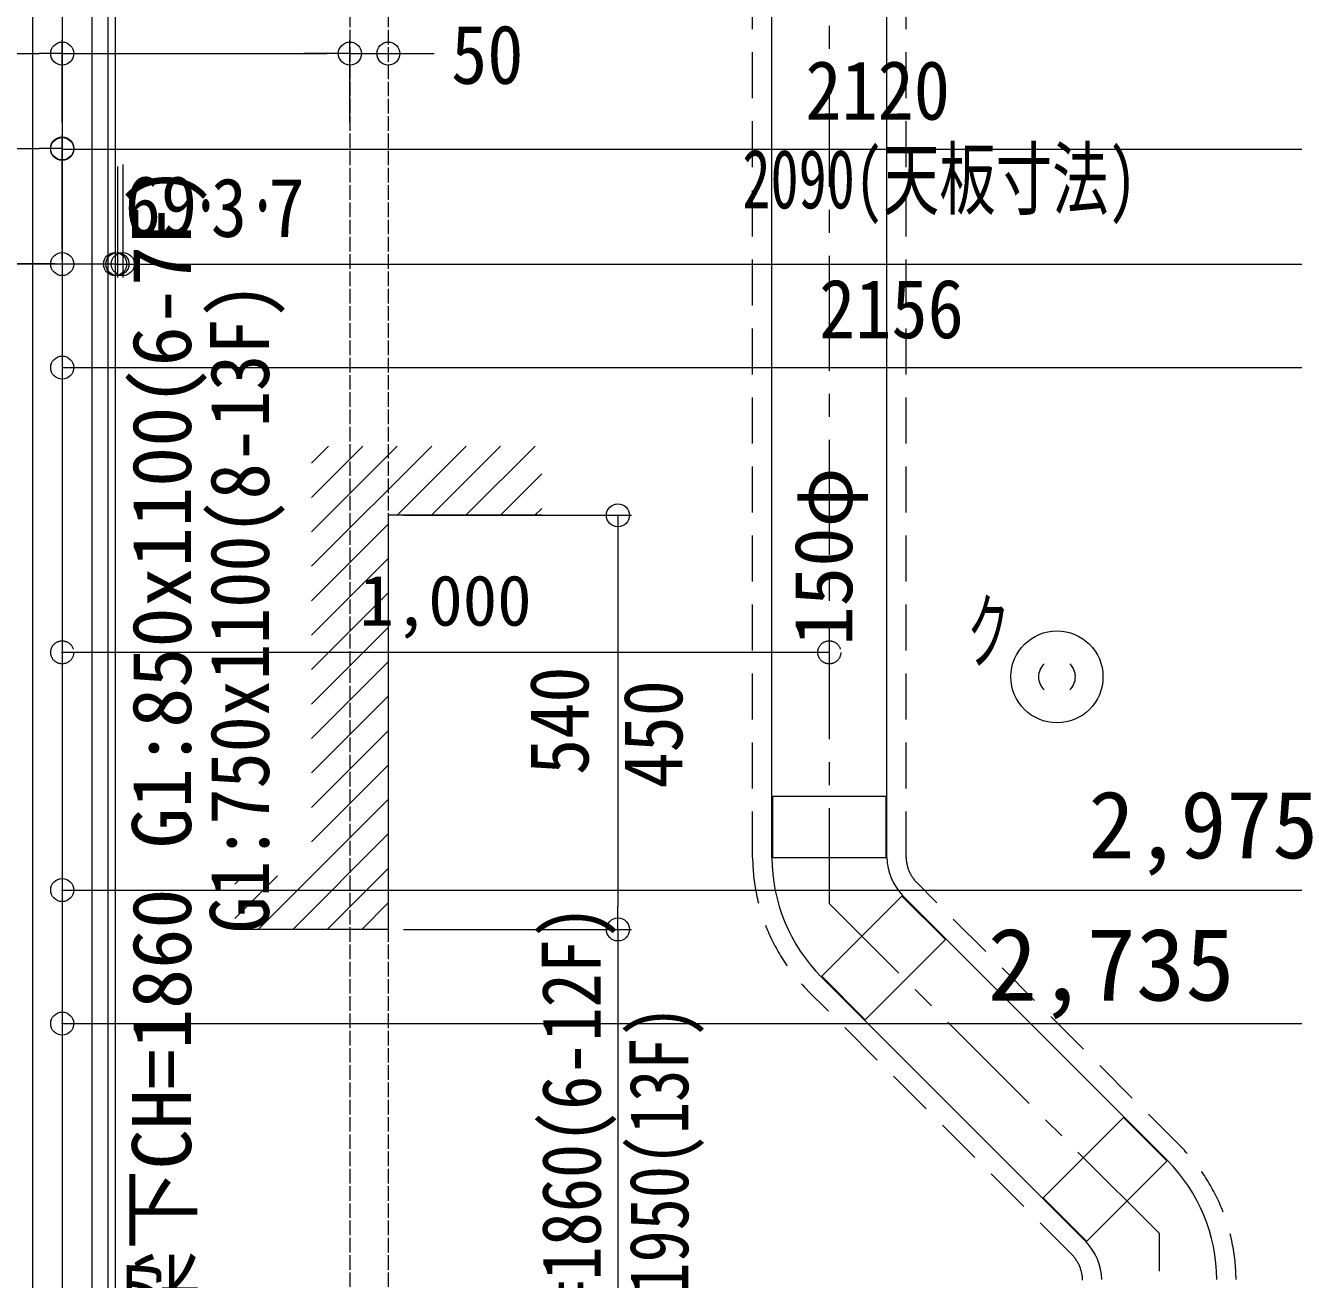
# Model space of a CAD drawing. Units: millimetres at full size, sheet at 1:30. Extents: x -17796 to 21385, y -23279 to 7734.
# Drawn here: x -15288 to -13635, y -3913 to -2278 of the extents above; entities that cross this region are included whole.
import ezdxf
from ezdxf.enums import TextEntityAlignment as Align

# ---------------------------------------------------------------- set-up
doc = ezdxf.new("R2010")
doc.units = ezdxf.units.MM
doc.header["$LTSCALE"] = 30
doc.header["$PDMODE"] = 32
doc.header["$PDSIZE"] = 30
for name, pattern in [('CHAIN1', [8, 5, -1, 1, -1]), ('DASHED2', [3, 2, -1]), ('DASHED3', [4, 3, -1]), ('USER11', [0.25, 0.125, -0.125]), ('USER8', [0.75, 0.5, -0.25]), ('USER9', [2.3, 2, -0.1, 0.1, -0.1])]:
    doc.linetypes.add(name, pattern=pattern)
for name, color, linetype, lineweight in [('0-1_(W)電灯', 253, 'Continuous', 18), ('0-A_RC壁', 21, 'Continuous', 18), ('0-C_0_4P', 4, 'Continuous', 18), ('0-D_破線', 30, 'Continuous', 18), ('1-C_鋼製建具', 253, 'USER8', 18), ('1-F_衛生陶器・住設', 2, 'USER9', 18), ('2-2_', 7, 'Continuous', 18), ('3-B_仕上線（タイル・', 7, 'Continuous', 18), ('C-B_ﾊｯﾁﾝｸﾞ', 5, 'Continuous', 9), ('E-0_通り芯', 134, 'Continuous', 9), ('E-1_補助芯', 134, 'DASHED3', 9), ('E-8_緑点線', 7, 'DASHED2', 9), ('E-B_ﾊｯﾁﾝｸﾞ', 5, 'Continuous', 9), ('E-E_文字', 6, 'Continuous', 9)]:
    doc.layers.add(name, color=color, linetype=linetype, lineweight=lineweight)
doc.styles.add('ＭＳ ゴシック', font='')
doc.styles.get('ＭＳ ゴシック').set_extended_font_data('MS Gothic')

msp = doc.modelspace()

# ---------------------------------------------------------------- linework, layer by layer
at = {"layer": '0-1_(W)電灯', "color": 3, "linetype": 'USER11'}
for p, q in [((-14864.72, 416.42), (-14864.72, -4087.58)), ((-14814.72, 416.42), (-14814.72, -4087.58))]:
    msp.add_line(p, q, dxfattribs=at)
at = {"layer": '0-1_(W)電灯', "color": 171}
for p, q in [((-15239.72, -2403.88), (-15239.72, -2296.89)), ((-14864.72, -2294.39), (-14864.72, -2296.89)), ((-14864.72, -2403.88), (-14864.72, -2296.89)), ((-14814.72, -2294.39), (-14814.72, -2296.89)), ((-15209.72, -2314.39), (-14894.72, -2314.39)), ((-14894.72, -2314.39), (-14924.72, -2314.39)), ((-14864.72, -2314.39), (-14814.72, -2314.39)), ((-14784.72, -2314.39), (-14754.72, -2314.39))]:
    msp.add_line(p, q, dxfattribs=at)
at = {"layer": '0-1_(W)電灯', "color": 7}
for p, q in [((-15239.72, -2314.39), (-15209.72, -2314.39)), ((-14864.72, -2314.39), (-14894.72, -2314.39)), ((-14864.72, -2314.39), (-14894.72, -2314.39)), ((-14814.72, -2314.39), (-14784.72, -2314.39)), ((-15239.72, -2438.88), (-15209.72, -2438.88)), ((-15239.72, -2588.88), (-15269.72, -2588.88)), ((-15170.72, -2588.88), (-15200.72, -2588.88)), ((-15167.72, -2588.88), (-15197.72, -2588.88)), ((-15170.72, -2588.88), (-15140.72, -2588.88)), ((-15167.72, -2588.88), (-15137.72, -2588.88)), ((-15160.72, -2588.88), (-15130.72, -2588.88)), ((-15160.72, -2588.88), (-15130.72, -2588.88)), ((-15239.72, -2723.85), (-15209.72, -2723.85)), ((-14515.42, -2916.45), (-14515.42, -2946.45)), ((-14515.42, -3456.45), (-14515.42, -3426.45))]:
    msp.add_line(p, q, dxfattribs=at)
at = {"layer": '0-1_(W)電灯', "color": 6}
for p, q in [((-15239.72, -2568.88), (-15239.72, -2421.38)), ((-15209.72, -2438.88), (-13149.72, -2438.88)), ((-15170.72, -2461.8), (-15170.72, -2606.38)), ((-15170.72, -2461.8), (-15170.72, -2606.38)), ((-15167.72, -2461.8), (-15167.72, -2606.38)), ((-15167.72, -2461.8), (-15167.72, -2606.38)), ((-15160.72, -2458.88), (-15160.72, -2606.38)), ((-15160.72, -2461.8), (-15160.72, -2606.38)), ((-15239.72, -2582.83), (-15239.72, -2571.38)), ((-15269.72, -2588.88), (-15299.72, -2588.88)), ((-15170.72, -2588.88), (-15239.72, -2588.88)), ((-15200.72, -2588.88), (-15230.72, -2588.88)), ((-15197.72, -2588.88), (-15227.72, -2588.88)), ((-15170.72, -2588.88), (-15167.72, -2588.88)), ((-15167.72, -2588.88), (-15160.72, -2588.88)), ((-15140.72, -2588.88), (-15110.72, -2588.88)), ((-15137.72, -2588.88), (-15107.72, -2588.88)), ((-15130.72, -2588.88), (-13100.72, -2588.88)), ((-15130.72, -2588.88), (-15100.72, -2588.88)), ((-15239.72, -2608.88), (-15239.72, -2741.35)), ((-15209.72, -2723.85), (-13113.72, -2723.85))]:
    msp.add_line(p, q, dxfattribs=at)
at = {"layer": '0-1_(W)電灯', "color": 2}
for p, q in [((-14914.72, -2848.25), (-14892.76, -2826.29)), ((-14914.72, -2893.15), (-14847.86, -2826.29)), ((-14914.72, -2938.06), (-14802.96, -2826.29)), ((-14914.72, -2982.96), (-14758.06, -2826.29)), ((-14803.32, -2916.45), (-14713.15, -2826.29)), ((-14758.42, -2916.45), (-14668.25, -2826.29)), ((-14713.52, -2916.45), (-14623.35, -2826.29)), ((-14668.61, -2916.45), (-14614.72, -2862.56)), ((-14623.71, -2916.45), (-14614.72, -2907.46)), ((-14794.72, -2916.45), (-14497.92, -2916.45)), ((-14914.72, -3027.86), (-14814.72, -2927.86)), ((-14515.42, -2946.45), (-14515.42, -3426.45)), ((-14914.72, -3072.76), (-14814.72, -2972.76)), ((-14914.72, -3117.66), (-14814.72, -3017.66)), ((-14914.72, -3162.56), (-14814.72, -3062.56)), ((-14914.72, -3207.46), (-14814.72, -3107.46)), ((-14914.72, -3252.36), (-14814.72, -3152.36)), ((-14914.72, -3297.27), (-14814.72, -3197.27)), ((-14914.72, -3342.17), (-14814.72, -3242.17)), ((-14984.11, -3456.45), (-14814.72, -3287.07)), ((-14939.21, -3456.45), (-14814.72, -3331.97)), ((-15014.72, -3397.27), (-15003.91, -3386.45)), ((-15014.72, -3442.17), (-14959.01, -3386.45)), ((-14894.31, -3456.45), (-14814.72, -3376.87)), ((-14849.4, -3456.45), (-14814.72, -3421.77)), ((-14794.72, -3456.45), (-14497.92, -3456.45))]:
    msp.add_line(p, q, dxfattribs=at)
for points in [[(-14614.72, -2916.45), (-14814.72, -2916.45), (-14814.72, -3456.45), (-15014.72, -3456.45)], [(-14515.42, -3456.45), (-14515.42, -4336.21), (-14541.3, -4239.62)]]:
    msp.add_lwpolyline(points, dxfattribs=at)
at = {"layer": '0-1_(W)電灯', "color": 7}
for centre in [(-15239.72, -2314.39), (-14864.72, -2314.39), (-14864.72, -2314.39), (-14814.72, -2314.39), (-15239.72, -2438.88), (-15239.72, -2588.88), (-15170.72, -2588.88), (-15170.72, -2588.88), (-15167.72, -2588.88), (-15167.72, -2588.88), (-15160.72, -2588.88), (-15160.72, -2588.88), (-15239.72, -2723.85), (-14515.42, -2916.45), (-14515.42, -3456.45)]:
    msp.add_circle(centre, 15, dxfattribs=at)
at = {"layer": '0-A_RC壁'}
msp.add_line((-15239.72, 2632.42), (-15239.72, -4117.58), dxfattribs=at)
at = {"layer": '0-C_0_4P'}
for p, q in [((-15180.22, 2632.42), (-15180.22, -4117.58)), ((-15170.72, 2632.42), (-15170.72, -4117.58)), ((-15170.72, 2528.92), (-15170.72, -4117.58)), ((-15170.72, -965.08), (-15170.72, -4117.58))]:
    msp.add_line(p, q, dxfattribs=at)
at = {"layer": '0-D_破線'}
for p, q in [((-15278.22, 2632.42), (-15278.22, -4117.58)), ((-15201.22, 2632.42), (-15201.22, -4117.58))]:
    msp.add_line(p, q, dxfattribs=at)
at = {"layer": '1-C_鋼製建具'}
for p, q in [((-14864.72, 3382.42), (-14864.72, -4117.58)), ((-14814.72, 3382.42), (-14814.72, -4117.58))]:
    msp.add_line(p, q, dxfattribs=at)
at = {"layer": '1-F_衛生陶器・住設'}
msp.add_line((-15239.72, 7041.73), (-15239.72, -7887.16), dxfattribs=at)
at = {"layer": '2-2_', "color": 171}
for p, q in [((-15239.72, -2403.88), (-15239.72, -2296.89)), ((-15584.72, -2314.39), (-15269.72, -2314.39))]:
    msp.add_line(p, q, dxfattribs=at)
at = {"layer": '2-2_'}
msp.add_line((-15239.72, -2314.39), (-15269.72, -2314.39), dxfattribs=at)
msp.add_circle((-15239.72, -2314.39), 15, dxfattribs=at)
at = {"layer": '3-B_仕上線（タイル・', "color": 6}
for p, q in [((-15239.72, -2438.13), (-15239.72, -2420.63)), ((-16539.72, -2438.13), (-15269.72, -2438.13)), ((-15281.72, -2588.13), (-15251.72, -2588.13)), ((-15278.72, -2588.13), (-15248.72, -2588.13))]:
    msp.add_line(p, q, dxfattribs=at)
at = {"layer": '3-B_仕上線（タイル・'}
for p, q in [((-15239.72, -2438.13), (-15269.72, -2438.13)), ((-15311.72, -2588.13), (-15281.72, -2588.13)), ((-15308.72, -2588.13), (-15278.72, -2588.13))]:
    msp.add_line(p, q, dxfattribs=at)
msp.add_circle((-15239.72, -2438.13), 15, dxfattribs=at)
at = {"layer": 'C-B_ﾊｯﾁﾝｸﾞ'}
msp.add_line((-15239.72, -3579.15), (-12504.33, -3579.15), dxfattribs=at)
at = {"layer": 'E-0_通り芯', "linetype": 'CHAIN1'}
for p, q in [((-14239.9, -1858.14), (-14239.9, -3422.79)), ((-13809.73, -3852.96), (-14239.9, -3422.79)), ((-13809.73, -5101.94), (-13809.73, -3852.96))]:
    msp.add_line(p, q, dxfattribs=at)
at = {"layer": 'E-0_通り芯', "linetype": 'DASHED2'}
for p, q in [((-14339.9, -3362.74), (-14339.9, -1928.13)), ((-14139.9, -3362.74), (-14139.9, -1928.13)), ((-13781.44, -3739.83), (-14126.77, -3394.5)), ((-13922.86, -3881.25), (-14268.19, -3535.92))]:
    msp.add_line(p, q, dxfattribs=at)
at = {"layer": 'E-0_通り芯'}
for p, q in [((-14314.9, -3362.74), (-14314.9, -1928.13)), ((-14164.9, -3362.74), (-14164.9, -1928.13)), ((-14313.94, -3282.74), (-14313.93, -3362.74)), ((-14313.94, -3282.74), (-14165.94, -3282.74)), ((-14165.91, -3362.74), (-14165.94, -3282.74)), ((-14314.94, -3362.74), (-14164.91, -3362.74)), ((-14250.52, -3518.25), (-14144.43, -3412.16)), ((-13799.12, -3757.51), (-14144.45, -3412.18)), ((-13905.18, -3863.58), (-14250.51, -3518.24)), ((-13799.11, -3757.5), (-13905.2, -3863.59))]:
    msp.add_line(p, q, dxfattribs=at)
for points in [[(-14249.81, -3517.54), (-14193.24, -3574.11), (-14088.59, -3469.46), (-14145.16, -3412.89)], [(-13799.82, -3758.22), (-13856.39, -3701.64), (-13961.04, -3806.29), (-13904.47, -3862.86)]]:
    msp.add_lwpolyline(points, dxfattribs=at)
at = {"layer": 'E-0_通り芯', "linetype": 'DASHED2'}
for centre, radius, start, end in [((-14089.94, -3360.64), 249.97, 180.53477, 224.46524), ((-14089.94, -3360.64), 50.01, 181.60451, 223.39552), ((-13959.69, -3915.12), 249.97, 0.53477, 44.46524), ((-13959.69, -3915.12), 50.01, 1.60451, 43.39552)]:
    msp.add_arc(centre, radius, start, end, dxfattribs=at)
at = {"layer": 'E-0_通り芯'}
for centre, radius, start, end in [((-14089.94, -3360.64), 225, 180.53477, 224.46524), ((-14089.94, -3360.64), 75, 181.60451, 223.39552), ((-13959.69, -3915.12), 225, 0.53477, 44.46524), ((-13959.69, -3915.12), 75, 1.60451, 43.39552)]:
    msp.add_arc(centre, radius, start, end, dxfattribs=at)
at = {"layer": 'E-1_補助芯', "linetype": 'Continuous'}
msp.add_line((-14239.9, -3095.15), (-15239.72, -3095.15), dxfattribs=at)
at = {"layer": 'E-1_補助芯'}
for p in [(-15239.72, -3095.15), (-14239.9, -3095.15)]:
    msp.add_point(p, dxfattribs=at)
at = {"layer": 'E-8_緑点線', "color": 6, "linetype": 'Continuous'}
msp.add_line((-15239.72, -3405.11), (-12264.33, -3405.11), dxfattribs=at)
at = {"layer": 'E-B_ﾊｯﾁﾝｸﾞ', "color": 6}
msp.add_point((-15239.72, -3405.11), dxfattribs=at)
at = {"layer": 'E-B_ﾊｯﾁﾝｸﾞ'}
msp.add_point((-15239.72, -3579.15), dxfattribs=at)
msp.add_point((-15239.72, -3579.15), dxfattribs=at)
at = {"layer": 'E-E_文字'}
msp.add_circle((-13943.19, -3127.08), 60, dxfattribs=at)
for centre, start, end in [((-13943.15, -3127.08), 134.60827, 225.39173), ((-13943.24, -3127.08), 314.60827, 45.39173)]:
    msp.add_arc(centre, 24.05, start, end, dxfattribs=at)

# ---------------------------------------------------------------- texts
at = {"layer": '0-1_(W)電灯', "color": 9, "style": 'ＭＳ ゴシック'}
for s, width, p in [('50', 0.9, (-14732.84, -2377.03)), ('2120', 0.9, (-14271.15, -2423.69)), ('2090(天板寸法)', 0.7, (-14353.21, -2539.4)), ('69', 0.9, (-15158.16, -2573.69)), ('3', 0.9, (-15045.97, -2576.61)), ('7', 0.9, (-14970.82, -2576.61)), ('･', 0.55, (-15066.94, -2575.61)), ('･', 0.55, (-14992.8, -2575.61)), ('2156', 0.9, (-14253.15, -2708.65))]:
    msp.add_text(s, height=76.97, dxfattribs=dict(at, width=width)).set_placement(p, align=Align.BOTTOM_LEFT)
at = {"layer": '0-1_(W)電灯', "color": 4, "style": 'ＭＳ ゴシック'}
msp.add_text('梁下CH=1860 G1:850x1100(6-7F)', height=76.97, rotation=90, dxfattribs=at).set_placement((-15048.67, -3979.52), align=Align.BOTTOM_LEFT)
at = {"layer": '0-1_(W)電灯', "color": 4, "style": 'ＭＳ ゴシック', "width": 0.9}
msp.add_text('           G1:750x1100(8-13F)', height=76.97, rotation=90, dxfattribs=at).set_placement((-14947.09, -3979.52), align=Align.BOTTOM_LEFT)
at = {"layer": '0-1_(W)電灯', "color": 9, "style": 'ＭＳ ゴシック'}
for s, width, p in [('540', 0.9, (-14530.62, -3255.02)), ('450', 0.9, (-14408.35, -3272.68)), ('梁下CH=1860(6-12F)', 0.85, (-14514.87, -4226.1)), ('梁下CH=1950(13F)', 0.8, (-14400.67, -4226.1))]:
    msp.add_text(s, height=76.97, rotation=90, dxfattribs=dict(at, width=width)).set_placement(p, align=Align.BOTTOM_LEFT)
at = {"layer": 'E-0_通り芯', "style": 'ＭＳ ゴシック'}
msp.add_text('150φ', height=75.66, rotation=90, dxfattribs=at).set_placement((-14187.36, -3086.57), align=Align.BOTTOM_LEFT)
at = {"layer": 'E-1_補助芯', "style": 'ＭＳ ゴシック'}
msp.add_text('1,000', height=65.98, dxfattribs=at).set_placement((-14852.31, -3080.15), align=Align.BOTTOM_LEFT)
at = {"layer": 'E-8_緑点線', "color": 6, "style": 'ＭＳ ゴシック'}
msp.add_text('2,975', height=87.98, dxfattribs=at).set_placement((-13902.03, -3390.11), align=Align.BOTTOM_LEFT)
at = {"layer": 'E-B_ﾊｯﾁﾝｸﾞ', "style": 'ＭＳ ゴシック'}
msp.add_text('2,735', height=94.57, dxfattribs=at).set_placement((-14033.28, -3577.5), align=Align.BOTTOM_LEFT)
at = {"layer": 'E-E_文字', "style": 'ＭＳ ゴシック', "width": 0.5}
msp.add_text('ク', height=80.22, dxfattribs=at).set_placement((-14059.9, -3131.85), align=Align.BOTTOM_LEFT)

doc.saveas('drawing.dxf')
